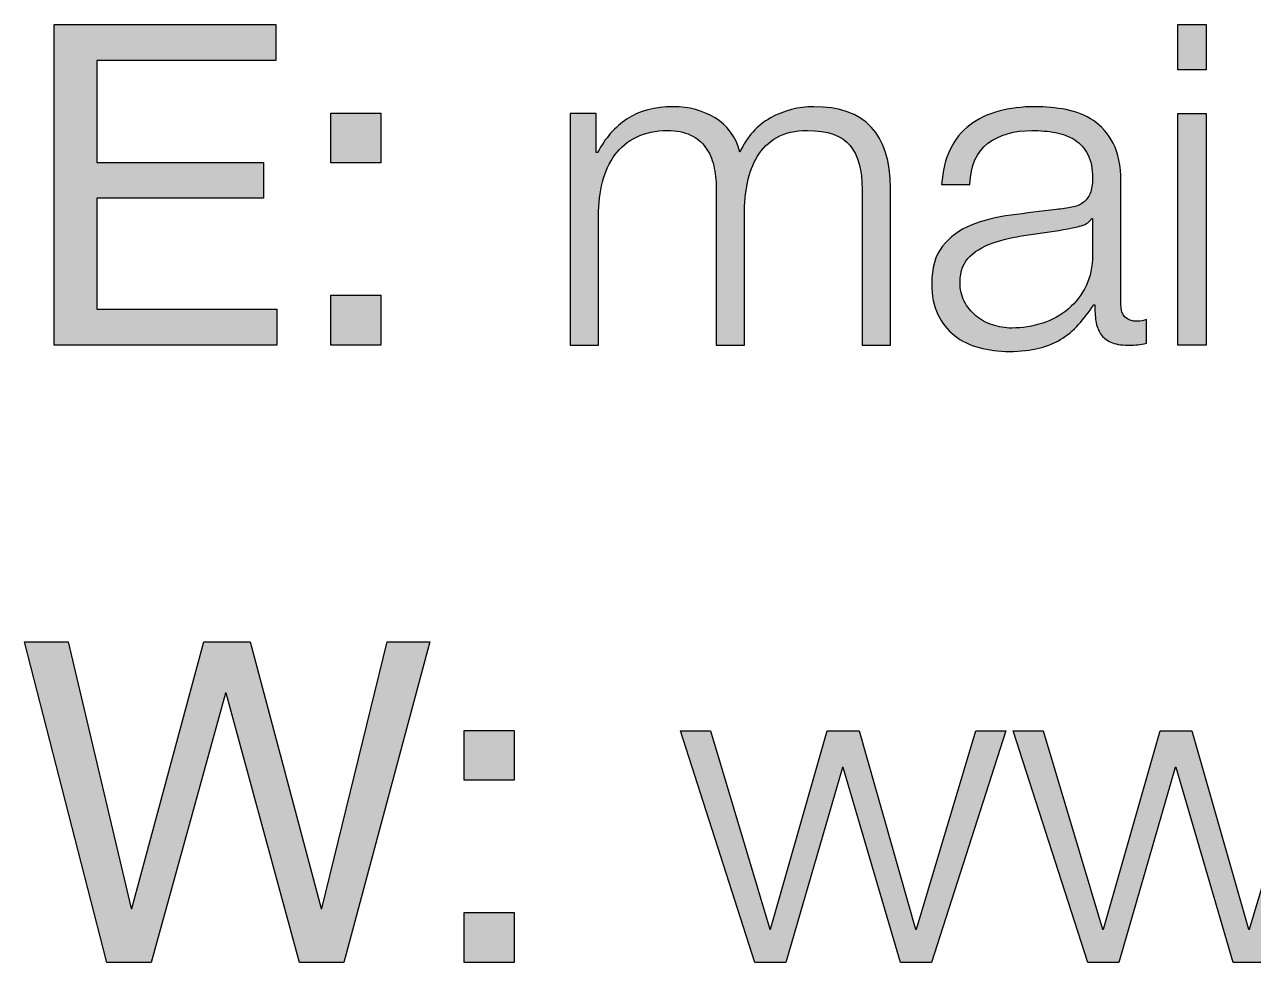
# Paper-space layout 'A3mask' of a CAD drawing. Extents: x 0 to 394, y 0 to 277.
# Drawn here: x 328.4 to 333.6, y 21.52 to 25.49 of the extents above; entities that cross this region are included whole.
import ezdxf
from ezdxf.enums import TextEntityAlignment as Align

# ---------------------------------------------------------------- set-up
doc = ezdxf.new("R2010")
doc.units = 0
doc.layers.get('0').update_dxf_attribs({"linetype": 'CONTINUOUS'})
doc.layers.get('Defpoints').update_dxf_attribs({"linetype": 'CONTINUOUS'})
doc.layers.add('JPP_Mask', color=7, linetype='CONTINUOUS')
doc.styles.add('JPP', font='arial.ttf')

# ---------------------------------------------------------------- blocks, each defined once
blk = doc.blocks.new('A3mask')
at = {"true_color": 0x0081c6}
for points in [[(329.4712, 24.2876), (328.7093, 24.2876), (328.7093, 24.757), (329.4142, 24.757), (329.4142, 24.9089), (328.7093, 24.9089), (328.7093, 25.3404), (329.4657, 25.3404), (329.4657, 25.4923), (328.5288, 25.4923), (328.5288, 24.1356), (329.4712, 24.1356)], [(329.9101, 25.1179), (329.6992, 25.1179), (329.6992, 24.9071), (329.9101, 24.9071)], [(329.9101, 24.3465), (329.6992, 24.3465), (329.6992, 24.1356), (329.9101, 24.1356)], [(328.5878, 22.8797), (328.4034, 22.8797), (328.751, 21.523), (328.9392, 21.523), (329.2527, 22.663), (329.2567, 22.663), (329.5663, 21.523), (329.7544, 21.523), (330.1172, 22.8797), (329.9368, 22.8797), (329.6612, 21.751), (329.6575, 21.751), (329.3574, 22.8797), (329.1616, 22.8797), (328.8575, 21.751), (328.8538, 21.751)], [(330.4744, 22.5053), (330.2636, 22.5053), (330.2636, 22.2945), (330.4744, 22.2945)], [(330.4744, 21.7338), (330.2636, 21.7338), (330.2636, 21.523), (330.4744, 21.523)]]:
    blk.add_hatch(color=142, dxfattribs=at).paths.add_polyline_path(points)
at = {"true_color": 0x004a91}
for points in [[(333.4025, 25.4923), (333.2828, 25.4923), (333.2828, 25.3005), (333.4025, 25.3005)], [(333.4025, 25.1161), (333.2828, 25.1161), (333.2828, 24.1356), (333.4025, 24.1356)], [(331.8635, 22.3476), (331.8672, 22.3476), (332.1087, 21.523), (332.2397, 21.523), (332.5552, 22.5034), (332.4278, 22.5034), (332.1771, 21.6636), (332.1732, 21.6636), (331.9338, 22.5034), (331.7988, 22.5034), (331.5594, 21.6636), (331.5557, 21.6636), (331.3048, 22.5034), (331.1777, 22.5034), (331.4929, 21.523), (331.6242, 21.523)], [(333.9633, 22.5034), (333.836, 22.5034), (333.5853, 21.6636), (333.5813, 21.6636), (333.3419, 22.5034), (333.207, 22.5034), (332.9676, 21.6636), (332.9639, 21.6636), (332.7129, 22.5034), (332.5858, 22.5034), (332.901, 21.523), (333.0323, 21.523), (333.2717, 22.3476), (333.2754, 22.3476), (333.5168, 21.523), (333.6479, 21.523)]]:
    blk.add_hatch(color=154, dxfattribs=at).paths.add_polyline_path(points)
h = blk.add_hatch(color=154, dxfattribs=at)
edge = h.paths.add_edge_path()
edge.add_spline(control_points=[(331.3245, 25.0971), (331.2721, 25.1288), (331.2134, 25.1446), (331.1489, 25.1446)], knot_values=[4, 4, 4, 4, 5, 5, 5, 5], degree=3, periodic=0)
edge.add_spline(control_points=[(331.1489, 25.1446), (331.0691, 25.1446), (331.0035, 25.1274), (330.9522, 25.0933)], knot_values=[3, 3, 3, 3, 4, 4, 4, 4], degree=3, periodic=0)
edge.add_spline(control_points=[(330.9522, 25.0933), (330.901, 25.059), (330.8594, 25.0117), (330.8277, 24.9507)], knot_values=[2, 2, 2, 2, 3, 3, 3, 3], degree=3, periodic=0)
edge.add_spline(control_points=[(330.8277, 24.9507), (330.8277, 24.9507), (330.8221, 24.9507), (330.8221, 24.9507)], knot_values=[1.00001, 1.00001, 1.00001, 1.00001, 2, 2, 2, 2], degree=3, periodic=0)
edge.add_spline(control_points=[(330.8221, 24.9507), (330.8221, 24.9507), (330.8221, 24.992), (330.8221, 25.0334)], knot_values=[0.5, 0.5, 0.5, 0.5, 1, 1, 1, 1], degree=3, periodic=0)
edge.add_spline(control_points=[(330.8221, 25.0334), (330.8221, 25.0747), (330.8221, 25.1161), (330.8221, 25.1161), (330.8221, 25.1161), (330.8152, 25.1161), (330.8049, 25.1161)], knot_values=[32.749965, 32.749965, 32.749965, 32.749965, 33.249965, 33.249965, 33.249965, 33.5, 33.5, 33.5, 33.5], degree=3, periodic=0)
edge.add_spline(control_points=[(330.8049, 25.1161), (330.7945, 25.1161), (330.7808, 25.1161), (330.767, 25.1161)], knot_values=[32.49997, 32.49997, 32.49997, 32.49997, 32.749965, 32.749965, 32.749965, 32.749965], degree=3, periodic=0)
edge.add_spline(control_points=[(330.767, 25.1161), (330.7601, 25.1161), (330.7532, 25.1161), (330.7468, 25.1161)], knot_values=[32.374972, 32.374972, 32.374972, 32.374972, 32.49997, 32.49997, 32.49997, 32.49997], degree=3, periodic=0)
edge.add_spline(control_points=[(330.7468, 25.1161), (330.7403, 25.1161), (330.7343, 25.1161), (330.7291, 25.1161)], knot_values=[32.249975, 32.249975, 32.249975, 32.249975, 32.374973, 32.374973, 32.374973, 32.374973], degree=3, periodic=0)
edge.add_spline(control_points=[(330.7221, 25.1161), (330.72, 25.1161), (330.7182, 25.1161), (330.7166, 25.1161)], knot_values=[32.124977, 32.124977, 32.124977, 32.124977, 32.187476, 32.187476, 32.187476, 32.187476], degree=3, periodic=0)
edge.add_spline(control_points=[(330.7119, 25.1161), (330.7119, 25.1161), (330.7119, 25.1161), (330.7119, 25.1161), (330.7119, 25.1161), (330.7119, 25.1161), (330.7119, 25.1161)], knot_values=[31.99998, 31.99998, 31.99998, 31.99998, 32, 32, 32, 32.001445, 32.001445, 32.001445, 32.001445], degree=3, periodic=0)
edge.add_spline(control_points=[(330.7119, 25.1161), (330.7119, 25.1161), (330.7119, 24.8709), (330.7119, 24.6258)], knot_values=[31.49999, 31.49999, 31.49999, 31.49999, 31.99998, 31.99998, 31.99998, 31.99998], degree=3, periodic=0)
edge.add_spline(control_points=[(330.7119, 24.6258), (330.7119, 24.3807), (330.7119, 24.1356), (330.7119, 24.1356), (330.7119, 24.1356), (330.7119, 24.1356), (330.7119, 24.1356)], knot_values=[30.999023, 30.999023, 30.999023, 30.999023, 31.499013, 31.499013, 31.499013, 31.49999, 31.49999, 31.49999, 31.49999], degree=3, periodic=0)
edge.add_spline(control_points=[(330.7171, 24.1356), (330.7187, 24.1356), (330.7207, 24.1356), (330.723, 24.1356)], knot_values=[30.812504, 30.812504, 30.812504, 30.812504, 30.875002, 30.875002, 30.875002, 30.875002], degree=3, periodic=0)
edge.add_spline(control_points=[(330.723, 24.1356), (330.7252, 24.1356), (330.7278, 24.1356), (330.7306, 24.1356)], knot_values=[30.750005, 30.750005, 30.750005, 30.750005, 30.812504, 30.812504, 30.812504, 30.812504], degree=3, periodic=0)
edge.add_spline(control_points=[(330.7306, 24.1356), (330.7362, 24.1356), (330.7428, 24.1356), (330.7498, 24.1356)], knot_values=[30.625007, 30.625007, 30.625007, 30.625007, 30.750005, 30.750005, 30.750005, 30.750005], degree=3, periodic=0)
edge.add_spline(control_points=[(330.7498, 24.1356), (330.7568, 24.1356), (330.7643, 24.1356), (330.7718, 24.1356)], knot_values=[30.50001, 30.50001, 30.50001, 30.50001, 30.625007, 30.625007, 30.625007, 30.625007], degree=3, periodic=0)
edge.add_spline(control_points=[(330.7718, 24.1356), (330.7867, 24.1356), (330.8017, 24.1356), (330.8129, 24.1356)], knot_values=[30.250015, 30.250015, 30.250015, 30.250015, 30.50001, 30.50001, 30.50001, 30.50001], degree=3, periodic=0)
edge.add_spline(control_points=[(330.8129, 24.1356), (330.8241, 24.1356), (330.8316, 24.1356), (330.8316, 24.1356), (330.8316, 24.1356), (330.8316, 24.1356), (330.8316, 24.1356)], knot_values=[29.999532, 29.999532, 29.999532, 29.999532, 30.249547, 30.249547, 30.249547, 30.250015, 30.250015, 30.250015, 30.250015], degree=3, periodic=0)
edge.add_spline(control_points=[(330.8316, 24.1418), (330.8316, 24.1438), (330.8316, 24.1463), (330.8316, 24.1492)], knot_values=[29.906272, 29.906272, 29.906272, 29.906272, 29.937521, 29.937521, 29.937521, 29.937521], degree=3, periodic=0)
edge.add_spline(control_points=[(330.8316, 24.1492), (330.8316, 24.1521), (330.8316, 24.1554), (330.8316, 24.1591)], knot_values=[29.875022, 29.875022, 29.875022, 29.875022, 29.906272, 29.906272, 29.906272, 29.906272], degree=3, periodic=0)
edge.add_spline(control_points=[(330.8316, 24.1591), (330.8316, 24.1666), (330.8316, 24.1757), (330.8316, 24.1861)], knot_values=[29.812524, 29.812524, 29.812524, 29.812524, 29.875022, 29.875022, 29.875022, 29.875022], degree=3, periodic=0)
edge.add_spline(control_points=[(330.8316, 24.1861), (330.8316, 24.1965), (330.8316, 24.2083), (330.8316, 24.2211)], knot_values=[29.750025, 29.750025, 29.750025, 29.750025, 29.812524, 29.812524, 29.812524, 29.812524], degree=3, periodic=0)
edge.add_spline(control_points=[(330.8316, 24.2211), (330.8316, 24.2468), (330.8316, 24.2767), (330.8316, 24.3087)], knot_values=[29.625028, 29.625028, 29.625028, 29.625028, 29.750025, 29.750025, 29.750025, 29.750025], degree=3, periodic=0)
edge.add_spline(control_points=[(330.8316, 24.3087), (330.8316, 24.4049), (330.8316, 24.5203), (330.8316, 24.5973)], knot_values=[29.250035, 29.250035, 29.250035, 29.250035, 29.625028, 29.625028, 29.625028, 29.625028], degree=3, periodic=0)
edge.add_spline(control_points=[(330.8316, 24.5973), (330.8316, 24.6486), (330.8316, 24.6828), (330.8316, 24.6828), (330.8316, 24.7348), (330.8372, 24.7825), (330.8485, 24.8264)], knot_values=[28, 28, 28, 28, 28.250035, 28.250035, 28.250035, 29.250035, 29.250035, 29.250035, 29.250035], degree=3, periodic=0)
edge.add_spline(control_points=[(330.8485, 24.8264), (330.8599, 24.87), (330.8775, 24.908), (330.901, 24.9403)], knot_values=[27, 27, 27, 27, 28, 28, 28, 28], degree=3, periodic=0)
edge.add_spline(control_points=[(330.901, 24.9403), (330.9244, 24.9727), (330.9548, 24.998), (330.9921, 25.0163), (331.0294, 25.0347), (331.0735, 25.0439), (331.1241, 25.0439)], knot_values=[25, 25, 25, 25, 26, 26, 26, 27, 27, 27, 27], degree=3, periodic=0)
edge.add_spline(control_points=[(331.1241, 25.0439), (331.1621, 25.0439), (331.1944, 25.0374), (331.221, 25.0249)], knot_values=[24, 24, 24, 24, 25, 25, 25, 25], degree=3, periodic=0)
edge.add_spline(control_points=[(331.221, 25.0249), (331.2477, 25.0122), (331.2688, 24.9948), (331.2846, 24.9727)], knot_values=[23, 23, 23, 23, 24, 24, 24, 24], degree=3, periodic=0)
edge.add_spline(control_points=[(331.2846, 24.9727), (331.3006, 24.9505), (331.312, 24.9245), (331.3189, 24.8948)], knot_values=[22, 22, 22, 22, 23, 23, 23, 23], degree=3, periodic=0)
edge.add_spline(control_points=[(331.3189, 24.8948), (331.3259, 24.8649), (331.3294, 24.8336), (331.3294, 24.8006)], knot_values=[21, 21, 21, 21, 22, 22, 22, 22], degree=3, periodic=0)
edge.add_spline(control_points=[(331.3294, 24.8006), (331.3294, 24.8006), (331.3294, 24.1356), (331.3294, 24.1356), (331.3294, 24.1356), (331.3593, 24.1356), (331.3892, 24.1356)], knot_values=[19.5, 19.5, 19.5, 19.5, 20.5, 20.5, 20.5, 21, 21, 21, 21], degree=3, periodic=0)
edge.add_spline(control_points=[(331.3892, 24.1356), (331.4191, 24.1356), (331.449, 24.1356), (331.449, 24.1356), (331.449, 24.1356), (331.449, 24.2743), (331.449, 24.413)], knot_values=[18.5, 18.5, 18.5, 18.5, 19, 19, 19, 19.5, 19.5, 19.5, 19.5], degree=3, periodic=0)
edge.add_spline(control_points=[(331.449, 24.413), (331.449, 24.5517), (331.449, 24.6905), (331.449, 24.6905), (331.449, 24.7361), (331.4532, 24.78), (331.4613, 24.8224)], knot_values=[17, 17, 17, 17, 17.5, 17.5, 17.5, 18.5, 18.5, 18.5, 18.5], degree=3, periodic=0)
edge.add_spline(control_points=[(331.4613, 24.8224), (331.4697, 24.8649), (331.4838, 24.9027), (331.5042, 24.9356)], knot_values=[16, 16, 16, 16, 17, 17, 17, 17], degree=3, periodic=0)
edge.add_spline(control_points=[(331.5042, 24.9356), (331.5244, 24.9686), (331.5516, 24.9948), (331.5859, 25.0145)], knot_values=[15, 15, 15, 15, 16, 16, 16, 16], degree=3, periodic=0)
edge.add_spline(control_points=[(331.5859, 25.0145), (331.62, 25.034), (331.6631, 25.0439), (331.7151, 25.0439)], knot_values=[14, 14, 14, 14, 15, 15, 15, 15], degree=3, periodic=0)
edge.add_spline(control_points=[(331.7151, 25.0439), (331.8011, 25.0439), (331.8614, 25.0226), (331.8955, 24.9802)], knot_values=[13, 13, 13, 13, 14, 14, 14, 14], degree=3, periodic=0)
edge.add_spline(control_points=[(331.8955, 24.9802), (331.9299, 24.9377), (331.9468, 24.876), (331.9468, 24.7951)], knot_values=[12, 12, 12, 12, 13, 13, 13, 13], degree=3, periodic=0)
edge.add_spline(control_points=[(331.9468, 24.7951), (331.9468, 24.7951), (331.9468, 24.1356), (331.9468, 24.1356), (331.9468, 24.1356), (331.9767, 24.1356), (332.0066, 24.1356)], knot_values=[10.5, 10.5, 10.5, 10.5, 11.5, 11.5, 11.5, 12, 12, 12, 12], degree=3, periodic=0)
edge.add_spline(control_points=[(332.0066, 24.1356), (332.0366, 24.1356), (332.0665, 24.1356), (332.0665, 24.1356), (332.0665, 24.1356), (332.0665, 24.3019), (332.0665, 24.4681)], knot_values=[9.5, 9.5, 9.5, 9.5, 10, 10, 10, 10.5, 10.5, 10.5, 10.5], degree=3, periodic=0)
edge.add_spline(control_points=[(332.0665, 24.4681), (332.0665, 24.6344), (332.0665, 24.8006), (332.0665, 24.8006), (332.0665, 25.03), (331.9582, 25.1446), (331.7418, 25.1446)], knot_values=[8, 8, 8, 8, 8.5, 8.5, 8.5, 9.5, 9.5, 9.5, 9.5], degree=3, periodic=0)
edge.add_spline(control_points=[(331.7418, 25.1446), (331.677, 25.1446), (331.6163, 25.1288), (331.5592, 25.0971)], knot_values=[7, 7, 7, 7, 8, 8, 8, 8], degree=3, periodic=0)
edge.add_spline(control_points=[(331.5592, 25.0971), (331.5022, 25.0655), (331.4592, 25.0173), (331.43, 24.9528)], knot_values=[6, 6, 6, 6, 7, 7, 7, 7], degree=3, periodic=0)
edge.add_spline(control_points=[(331.43, 24.9528), (331.4124, 25.0173), (331.3771, 25.0655), (331.3245, 25.0971)], knot_values=[5, 5, 5, 5, 6, 6, 6, 6], degree=3, periodic=0)
h = blk.add_hatch(color=154, dxfattribs=at)
edge = h.paths.add_edge_path()
edge.add_spline(control_points=[(333.0413, 24.3084), (333.0413, 24.3084), (333.0413, 24.8292), (333.0413, 24.8292), (333.0413, 24.895), (333.0307, 24.9486), (333.0091, 24.9897)], knot_values=[6, 6, 6, 6, 7, 7, 7, 8, 8, 8, 8], degree=3, periodic=0)
edge.add_spline(control_points=[(333.0091, 24.9897), (332.9875, 25.0309), (332.9597, 25.063), (332.9254, 25.0857)], knot_values=[5, 5, 5, 5, 6, 6, 6, 6], degree=3, periodic=0)
edge.add_spline(control_points=[(332.9254, 25.0857), (332.8913, 25.1084), (332.8525, 25.124), (332.8096, 25.1323)], knot_values=[4, 4, 4, 4, 5, 5, 5, 5], degree=3, periodic=0)
edge.add_spline(control_points=[(332.8096, 25.1323), (332.7665, 25.1404), (332.7233, 25.1446), (332.6802, 25.1446)], knot_values=[3, 3, 3, 3, 4, 4, 4, 4], degree=3, periodic=0)
edge.add_spline(control_points=[(332.6802, 25.1446), (332.6234, 25.1446), (332.5714, 25.1383), (332.5246, 25.1256), (332.4777, 25.1128), (332.4369, 25.0933), (332.4019, 25.0667)], knot_values=[1, 1, 1, 1, 2, 2, 2, 3, 3, 3, 3], degree=3, periodic=0)
edge.add_spline(control_points=[(332.4019, 25.0667), (332.3671, 25.04), (332.3395, 25.0059), (332.3193, 24.9641)], knot_values=[0, 0, 0, 0, 1, 1, 1, 1], degree=3, periodic=0)
edge.add_spline(control_points=[(332.3193, 24.9641), (332.2991, 24.9222), (332.2871, 24.8728), (332.2831, 24.8159)], knot_values=[41, 41, 41, 41, 42, 42, 42, 42], degree=3, periodic=0)
edge.add_spline(control_points=[(332.2831, 24.8159), (332.2831, 24.8159), (332.4028, 24.8159), (332.4028, 24.8159), (332.4054, 24.8957), (332.4309, 24.9537), (332.4789, 24.9897)], knot_values=[39, 39, 39, 39, 40, 40, 40, 41, 41, 41, 41], degree=3, periodic=0)
edge.add_spline(control_points=[(332.4789, 24.9897), (332.5271, 25.0258), (332.5891, 25.0439), (332.6651, 25.0439)], knot_values=[38, 38, 38, 38, 39, 39, 39, 39], degree=3, periodic=0)
edge.add_spline(control_points=[(332.6651, 25.0439), (332.7006, 25.0439), (332.7338, 25.0409), (332.7649, 25.0354)], knot_values=[37, 37, 37, 37, 38, 38, 38, 38], degree=3, periodic=0)
edge.add_spline(control_points=[(332.7649, 25.0354), (332.7959, 25.0296), (332.8231, 25.0191), (332.8465, 25.004)], knot_values=[36, 36, 36, 36, 37, 37, 37, 37], degree=3, periodic=0)
edge.add_spline(control_points=[(332.8465, 25.004), (332.8699, 24.9887), (332.8885, 24.9681), (332.9017, 24.9423)], knot_values=[35, 35, 35, 35, 36, 36, 36, 36], degree=3, periodic=0)
edge.add_spline(control_points=[(332.9017, 24.9423), (332.9149, 24.9164), (332.9217, 24.883), (332.9217, 24.8424)], knot_values=[34, 34, 34, 34, 35, 35, 35, 35], degree=3, periodic=0)
edge.add_spline(control_points=[(332.9217, 24.8424), (332.9217, 24.8159), (332.9182, 24.7944), (332.9112, 24.7779), (332.9043, 24.7614), (332.8943, 24.7484), (332.8818, 24.7389)], knot_values=[32, 32, 32, 32, 33, 33, 33, 34, 34, 34, 34], degree=3, periodic=0)
edge.add_spline(control_points=[(332.8818, 24.7389), (332.869, 24.7294), (332.8532, 24.7227), (332.8342, 24.719), (332.8152, 24.7153), (332.7932, 24.712), (332.7677, 24.7095)], knot_values=[30, 30, 30, 30, 31, 31, 31, 32, 32, 32, 32], degree=3, periodic=0)
edge.add_spline(control_points=[(332.7677, 24.7095), (332.7032, 24.7018), (332.6394, 24.6939), (332.5768, 24.6858)], knot_values=[29, 29, 29, 29, 30, 30, 30, 30], degree=3, periodic=0)
edge.add_spline(control_points=[(332.5768, 24.6858), (332.5141, 24.6775), (332.4578, 24.6633), (332.4077, 24.6429)], knot_values=[28, 28, 28, 28, 29, 29, 29, 29], degree=3, periodic=0)
edge.add_spline(control_points=[(332.4077, 24.6429), (332.3576, 24.6227), (332.3174, 24.5933), (332.2871, 24.5545)], knot_values=[27, 27, 27, 27, 28, 28, 28, 28], degree=3, periodic=0)
edge.add_spline(control_points=[(332.2871, 24.5545), (332.2567, 24.516), (332.2414, 24.4625), (332.2414, 24.394)], knot_values=[26, 26, 26, 26, 27, 27, 27, 27], degree=3, periodic=0)
edge.add_spline(control_points=[(332.2414, 24.394), (332.2414, 24.3446), (332.2499, 24.3019), (332.2671, 24.2658)], knot_values=[25, 25, 25, 25, 26, 26, 26, 26], degree=3, periodic=0)
edge.add_spline(control_points=[(332.2671, 24.2658), (332.284, 24.2298), (332.3075, 24.1999), (332.3374, 24.1765)], knot_values=[24, 24, 24, 24, 25, 25, 25, 25], degree=3, periodic=0)
edge.add_spline(control_points=[(332.3374, 24.1765), (332.3671, 24.153), (332.4019, 24.1359), (332.4418, 24.1252), (332.4817, 24.1145), (332.5246, 24.109), (332.57, 24.109)], knot_values=[22, 22, 22, 22, 23, 23, 23, 24, 24, 24, 24], degree=3, periodic=0)
edge.add_spline(control_points=[(332.57, 24.109), (332.6183, 24.109), (332.6598, 24.1136), (332.6946, 24.1224), (332.7294, 24.1312), (332.7605, 24.1438), (332.7876, 24.1602)], knot_values=[20, 20, 20, 20, 21, 21, 21, 22, 22, 22, 22], degree=3, periodic=0)
edge.add_spline(control_points=[(332.7876, 24.1602), (332.815, 24.1767), (332.8396, 24.1973), (332.8618, 24.2222)], knot_values=[19, 19, 19, 19, 20, 20, 20, 20], degree=3, periodic=0)
edge.add_spline(control_points=[(332.8618, 24.2222), (332.8839, 24.2467), (332.9059, 24.275), (332.9272, 24.3066)], knot_values=[18, 18, 18, 18, 19, 19, 19, 19], degree=3, periodic=0)
edge.add_spline(control_points=[(332.9312, 24.3066), (332.9312, 24.2813), (332.9328, 24.2581), (332.9358, 24.2372)], knot_values=[16, 16, 16, 16, 17, 17, 17, 17], degree=3, periodic=0)
edge.add_spline(control_points=[(332.9358, 24.2372), (332.9391, 24.2164), (332.9458, 24.1983), (332.9558, 24.1832)], knot_values=[15, 15, 15, 15, 16, 16, 16, 16], degree=3, periodic=0)
edge.add_spline(control_points=[(332.9558, 24.1832), (332.966, 24.1679), (332.9801, 24.1563), (332.9987, 24.1479)], knot_values=[14, 14, 14, 14, 15, 15, 15, 15], degree=3, periodic=0)
edge.add_spline(control_points=[(332.9987, 24.1479), (333.017, 24.1398), (333.0413, 24.1356), (333.0717, 24.1356)], knot_values=[13, 13, 13, 13, 14, 14, 14, 14], degree=3, periodic=0)
edge.add_spline(control_points=[(333.0717, 24.1356), (333.0882, 24.1356), (333.1019, 24.1363), (333.1126, 24.1375)], knot_values=[12, 12, 12, 12, 13, 13, 13, 13], degree=3, periodic=0)
edge.add_spline(control_points=[(333.1126, 24.1375), (333.1235, 24.1389), (333.1357, 24.1407), (333.1497, 24.1433)], knot_values=[11, 11, 11, 11, 12, 12, 12, 12], degree=3, periodic=0)
edge.add_spline(control_points=[(333.1497, 24.1433), (333.1497, 24.1433), (333.1497, 24.244), (333.1497, 24.244), (333.1383, 24.2389), (333.1255, 24.2363), (333.1116, 24.2363)], knot_values=[9, 9, 9, 9, 10, 10, 10, 11, 11, 11, 11], degree=3, periodic=0)
edge.add_spline(control_points=[(333.1116, 24.2363), (333.0648, 24.2363), (333.0413, 24.2604), (333.0413, 24.3084)], knot_values=[8, 8, 8, 8, 9, 9, 9, 9], degree=3, periodic=0)
edge = h.paths.add_edge_path(flags=16)
edge.add_spline(control_points=[(332.9177, 24.6714), (332.9177, 24.6714), (332.9217, 24.6714), (332.9217, 24.6714), (332.9217, 24.6714), (332.9217, 24.5156), (332.9217, 24.5156), (332.9217, 24.4676), (332.9124, 24.4244), (332.8941, 24.3864)], knot_values=[13, 13, 13, 13, 13.99998, 13.99998, 13.99998, 14.99998, 14.99998, 14.99998, 15.99998, 15.99998, 15.99998, 15.99998], degree=3, periodic=0)
edge.add_spline(control_points=[(332.8941, 24.3864), (332.8757, 24.3486), (332.8509, 24.3161), (332.8201, 24.2897)], knot_values=[12, 12, 12, 12, 13, 13, 13, 13], degree=3, periodic=0)
edge.add_spline(control_points=[(332.8201, 24.2897), (332.789, 24.263), (332.7526, 24.2426), (332.7108, 24.2286)], knot_values=[11, 11, 11, 11, 12, 12, 12, 12], degree=3, periodic=0)
edge.add_spline(control_points=[(332.7108, 24.2286), (332.6688, 24.2147), (332.6252, 24.2078), (332.5795, 24.2078)], knot_values=[10, 10, 10, 10, 11, 11, 11, 11], degree=3, periodic=0)
edge.add_spline(control_points=[(332.5795, 24.2078), (332.5517, 24.2078), (332.5246, 24.2122), (332.4979, 24.2212)], knot_values=[9, 9, 9, 9, 10, 10, 10, 10], degree=3, periodic=0)
edge.add_spline(control_points=[(332.4979, 24.2212), (332.4712, 24.23), (332.4478, 24.243), (332.4276, 24.2602)], knot_values=[8, 8, 8, 8, 9, 9, 9, 9], degree=3, periodic=0)
edge.add_spline(control_points=[(332.4276, 24.2602), (332.4074, 24.2771), (332.3912, 24.2975), (332.3791, 24.321), (332.3671, 24.3444), (332.361, 24.3713), (332.361, 24.4017)], knot_values=[6, 6, 6, 6, 7, 7, 7, 8, 8, 8, 8], degree=3, periodic=0)
edge.add_spline(control_points=[(332.361, 24.4017), (332.361, 24.4497), (332.3754, 24.4868), (332.404, 24.5128)], knot_values=[5, 5, 5, 5, 6, 6, 6, 6], degree=3, periodic=0)
edge.add_spline(control_points=[(332.404, 24.5128), (332.4323, 24.5388), (332.4687, 24.5587), (332.5132, 24.5726)], knot_values=[4, 4, 4, 4, 5, 5, 5, 5], degree=3, periodic=0)
edge.add_spline(control_points=[(332.5132, 24.5726), (332.5575, 24.5865), (332.6064, 24.597), (332.6603, 24.6039)], knot_values=[3, 3, 3, 3, 4, 4, 4, 4], degree=3, periodic=0)
edge.add_spline(control_points=[(332.6603, 24.6039), (332.7143, 24.6109), (332.7665, 24.6188), (332.8171, 24.6278)], knot_values=[2, 2, 2, 2, 3, 3, 3, 3], degree=3, periodic=0)
edge.add_spline(control_points=[(332.8171, 24.6278), (332.8335, 24.6304), (332.8525, 24.6348), (332.8741, 24.641), (332.8957, 24.6473), (332.9103, 24.6575), (332.9177, 24.6714)], knot_values=[0, 0, 0, 0, 1, 1, 1, 2, 2, 2, 2], degree=3, periodic=0)
at = {"layer": 'Defpoints', "color": 142, "true_color": 0x0081c6}
for points in [[(329.4657, 25.4923), (329.4657, 25.3404), (328.7093, 25.3404), (328.7093, 24.9089), (329.4142, 24.9089), (329.4142, 24.757), (328.7093, 24.757), (328.7093, 24.2876), (329.4712, 24.2876), (329.4712, 24.1356), (328.5288, 24.1356), (328.5288, 25.4923), (329.4657, 25.4923)], [(329.6992, 24.9071), (329.6992, 25.1179), (329.9101, 25.1179), (329.9101, 24.9071), (329.6992, 24.9071)], [(329.9101, 24.3465), (329.9101, 24.1356), (329.6992, 24.1356), (329.6992, 24.3465), (329.9101, 24.3465)], [(329.5663, 21.523), (329.2567, 22.663), (329.2527, 22.663), (328.9392, 21.523), (328.751, 21.523), (328.4034, 22.8797), (328.5878, 22.8797), (328.8538, 21.751), (328.8575, 21.751), (329.1616, 22.8797), (329.3574, 22.8797), (329.6575, 21.751), (329.6612, 21.751), (329.9368, 22.8797), (330.1172, 22.8797), (329.7544, 21.523), (329.5663, 21.523)], [(330.2636, 22.2945), (330.2636, 22.5053), (330.4744, 22.5053), (330.4744, 22.2945), (330.2636, 22.2945)], [(330.4744, 21.7338), (330.4744, 21.523), (330.2636, 21.523), (330.2636, 21.7338), (330.4744, 21.7338)]]:
    blk.add_lwpolyline(points, dxfattribs=at)
at = {"layer": 'Defpoints', "color": 154, "true_color": 0x004a91}
for points in [[(333.4025, 25.4923), (333.4025, 25.3005), (333.2828, 25.3005), (333.2828, 25.4923), (333.4025, 25.4923)], [(333.4025, 25.1161), (333.4025, 24.1356), (333.2828, 24.1356), (333.2828, 25.1161), (333.4025, 25.1161)], [(331.3048, 22.5034), (331.5557, 21.6636), (331.5594, 21.6636), (331.7988, 22.5034), (331.9338, 22.5034), (332.1732, 21.6636), (332.1771, 21.6636), (332.4278, 22.5034), (332.5552, 22.5034), (332.2397, 21.523), (332.1087, 21.523), (331.8672, 22.3476), (331.8635, 22.3476), (331.6242, 21.523), (331.4929, 21.523), (331.1777, 22.5034), (331.3048, 22.5034)], [(332.7129, 22.5034), (332.9639, 21.6636), (332.9676, 21.6636), (333.207, 22.5034), (333.3419, 22.5034), (333.5813, 21.6636), (333.5853, 21.6636), (333.836, 22.5034), (333.9633, 22.5034), (333.6479, 21.523), (333.5168, 21.523), (333.2754, 22.3476), (333.2717, 22.3476), (333.0323, 21.523), (332.901, 21.523), (332.5858, 22.5034), (332.7129, 22.5034)]]:
    blk.add_lwpolyline(points, dxfattribs=at)
for points, knots in [([(330.8221, 25.1161), (330.8221, 25.1161), (330.8221, 24.9507), (330.8221, 24.9507), (330.8221, 24.9507), (330.8277, 24.9507), (330.8277, 24.9507), (330.8594, 25.0117), (330.901, 25.059), (330.9522, 25.0933), (331.0035, 25.1274), (331.0691, 25.1446), (331.1489, 25.1446), (331.2134, 25.1446), (331.2721, 25.1288), (331.3245, 25.0971), (331.3771, 25.0655), (331.4124, 25.0173), (331.43, 24.9528), (331.4592, 25.0173), (331.5022, 25.0655), (331.5592, 25.0971), (331.6163, 25.1288), (331.677, 25.1446), (331.7418, 25.1446), (331.9582, 25.1446), (332.0665, 25.03), (332.0665, 24.8006), (332.0665, 24.8006), (332.0665, 24.1356), (332.0665, 24.1356), (332.0665, 24.1356), (331.9468, 24.1356), (331.9468, 24.1356), (331.9468, 24.1356), (331.9468, 24.7951), (331.9468, 24.7951), (331.9468, 24.876), (331.9299, 24.9377), (331.8955, 24.9802), (331.8614, 25.0226), (331.8011, 25.0439), (331.7151, 25.0439), (331.6631, 25.0439), (331.62, 25.034), (331.5859, 25.0145), (331.5516, 24.9948), (331.5244, 24.9686), (331.5042, 24.9356), (331.4838, 24.9027), (331.4697, 24.8649), (331.4613, 24.8224), (331.4532, 24.78), (331.449, 24.7361), (331.449, 24.6905), (331.449, 24.6905), (331.449, 24.1356), (331.449, 24.1356), (331.449, 24.1356), (331.3294, 24.1356), (331.3294, 24.1356), (331.3294, 24.1356), (331.3294, 24.8006), (331.3294, 24.8006), (331.3294, 24.8336), (331.3259, 24.8649), (331.3189, 24.8948), (331.312, 24.9245), (331.3006, 24.9505), (331.2846, 24.9727), (331.2688, 24.9948), (331.2477, 25.0122), (331.221, 25.0249), (331.1944, 25.0374), (331.1621, 25.0439), (331.1241, 25.0439), (331.0735, 25.0439), (331.0294, 25.0347), (330.9921, 25.0163), (330.9548, 24.998), (330.9244, 24.9727), (330.901, 24.9403), (330.8775, 24.908), (330.8599, 24.87), (330.8485, 24.8264), (330.8372, 24.7825), (330.8316, 24.7348), (330.8316, 24.6828), (330.8316, 24.6828), (330.8316, 24.1356), (330.8316, 24.1356), (330.8316, 24.1356), (330.7119, 24.1356), (330.7119, 24.1356), (330.7119, 24.1356), (330.7119, 25.1161), (330.7119, 25.1161), (330.7119, 25.1161), (330.8221, 25.1161), (330.8221, 25.1161)], [0, 0, 0, 0, 1, 1, 1, 2, 2, 2, 3, 3, 3, 4, 4, 4, 5, 5, 5, 6, 6, 6, 7, 7, 7, 8, 8, 8, 9, 9, 9, 10, 10, 10, 11, 11, 11, 12, 12, 12, 13, 13, 13, 14, 14, 14, 15, 15, 15, 16, 16, 16, 17, 17, 17, 18, 18, 18, 19, 19, 19, 20, 20, 20, 21, 21, 21, 22, 22, 22, 23, 23, 23, 24, 24, 24, 25, 25, 25, 26, 26, 26, 27, 27, 27, 28, 28, 28, 29, 29, 29, 30, 30, 30, 31, 31, 31, 32, 32, 32, 33, 33, 33, 33]), ([(332.3193, 24.9641), (332.3395, 25.0059), (332.3671, 25.04), (332.4019, 25.0667), (332.4369, 25.0933), (332.4777, 25.1128), (332.5246, 25.1256), (332.5714, 25.1383), (332.6234, 25.1446), (332.6802, 25.1446), (332.7233, 25.1446), (332.7665, 25.1404), (332.8096, 25.1323), (332.8525, 25.124), (332.8913, 25.1084), (332.9254, 25.0857), (332.9597, 25.063), (332.9875, 25.0309), (333.0091, 24.9897), (333.0307, 24.9486), (333.0413, 24.895), (333.0413, 24.8292), (333.0413, 24.8292), (333.0413, 24.3084), (333.0413, 24.3084), (333.0413, 24.2604), (333.0648, 24.2363), (333.1116, 24.2363), (333.1255, 24.2363), (333.1383, 24.2389), (333.1497, 24.244), (333.1497, 24.244), (333.1497, 24.1433), (333.1497, 24.1433), (333.1357, 24.1407), (333.1235, 24.1389), (333.1126, 24.1375), (333.1019, 24.1363), (333.0882, 24.1356), (333.0717, 24.1356), (333.0413, 24.1356), (333.017, 24.1398), (332.9987, 24.1479), (332.9801, 24.1563), (332.966, 24.1679), (332.9558, 24.1832), (332.9458, 24.1983), (332.9391, 24.2164), (332.9358, 24.2372), (332.9328, 24.2581), (332.9312, 24.2813), (332.9312, 24.3066), (332.9312, 24.3066), (332.9272, 24.3066), (332.9272, 24.3066), (332.9059, 24.275), (332.8839, 24.2467), (332.8618, 24.2222), (332.8396, 24.1973), (332.815, 24.1767), (332.7876, 24.1602), (332.7605, 24.1438), (332.7294, 24.1312), (332.6946, 24.1224), (332.6598, 24.1136), (332.6183, 24.109), (332.57, 24.109), (332.5246, 24.109), (332.4817, 24.1145), (332.4418, 24.1252), (332.4019, 24.1359), (332.3671, 24.153), (332.3374, 24.1765), (332.3075, 24.1999), (332.284, 24.2298), (332.2671, 24.2658), (332.2499, 24.3019), (332.2414, 24.3446), (332.2414, 24.394), (332.2414, 24.4625), (332.2567, 24.516), (332.2871, 24.5545), (332.3174, 24.5933), (332.3576, 24.6227), (332.4077, 24.6429), (332.4578, 24.6633), (332.5141, 24.6775), (332.5768, 24.6858), (332.6394, 24.6939), (332.7032, 24.7018), (332.7677, 24.7095), (332.7932, 24.712), (332.8152, 24.7153), (332.8342, 24.719), (332.8532, 24.7227), (332.869, 24.7294), (332.8818, 24.7389), (332.8943, 24.7484), (332.9043, 24.7614), (332.9112, 24.7779), (332.9182, 24.7944), (332.9217, 24.8159), (332.9217, 24.8424), (332.9217, 24.883), (332.9149, 24.9164), (332.9017, 24.9423), (332.8885, 24.9681), (332.8699, 24.9887), (332.8465, 25.004), (332.8231, 25.0191), (332.7959, 25.0296), (332.7649, 25.0354), (332.7338, 25.0409), (332.7006, 25.0439), (332.6651, 25.0439), (332.5891, 25.0439), (332.5271, 25.0258), (332.4789, 24.9897), (332.4309, 24.9537), (332.4054, 24.8957), (332.4028, 24.8159), (332.4028, 24.8159), (332.2831, 24.8159), (332.2831, 24.8159), (332.2871, 24.8728), (332.2991, 24.9222), (332.3193, 24.9641)], [0, 0, 0, 0, 1, 1, 1, 2, 2, 2, 3, 3, 3, 4, 4, 4, 5, 5, 5, 6, 6, 6, 7, 7, 7, 8, 8, 8, 9, 9, 9, 10, 10, 10, 11, 11, 11, 12, 12, 12, 13, 13, 13, 14, 14, 14, 15, 15, 15, 16, 16, 16, 17, 17, 17, 18, 18, 18, 19, 19, 19, 20, 20, 20, 21, 21, 21, 22, 22, 22, 23, 23, 23, 24, 24, 24, 25, 25, 25, 26, 26, 26, 27, 27, 27, 28, 28, 28, 29, 29, 29, 30, 30, 30, 31, 31, 31, 32, 32, 32, 33, 33, 33, 34, 34, 34, 35, 35, 35, 36, 36, 36, 37, 37, 37, 38, 38, 38, 39, 39, 39, 40, 40, 40, 41, 41, 41, 42, 42, 42, 42]), ([(332.9177, 24.6714), (332.9103, 24.6575), (332.8957, 24.6473), (332.8741, 24.641), (332.8525, 24.6348), (332.8335, 24.6304), (332.8171, 24.6278), (332.7665, 24.6188), (332.7143, 24.6109), (332.6603, 24.6039), (332.6064, 24.597), (332.5575, 24.5865), (332.5132, 24.5726), (332.4687, 24.5587), (332.4323, 24.5388), (332.404, 24.5128), (332.3754, 24.4868), (332.361, 24.4497), (332.361, 24.4017), (332.361, 24.3713), (332.3671, 24.3444), (332.3791, 24.321), (332.3912, 24.2975), (332.4074, 24.2771), (332.4276, 24.2602), (332.4478, 24.243), (332.4712, 24.23), (332.4979, 24.2212), (332.5246, 24.2122), (332.5517, 24.2078), (332.5795, 24.2078), (332.6252, 24.2078), (332.6688, 24.2147), (332.7108, 24.2286), (332.7526, 24.2426), (332.789, 24.263), (332.8201, 24.2897), (332.8509, 24.3161), (332.8757, 24.3486), (332.8941, 24.3864), (332.9124, 24.4244), (332.9217, 24.4676), (332.9217, 24.5156), (332.9217, 24.5156), (332.9217, 24.6714), (332.9217, 24.6714), (332.9217, 24.6714), (332.9177, 24.6714), (332.9177, 24.6714)], [0, 0, 0, 0, 1, 1, 1, 2, 2, 2, 3, 3, 3, 4, 4, 4, 5, 5, 5, 6, 6, 6, 7, 7, 7, 8, 8, 8, 9, 9, 9, 10, 10, 10, 11, 11, 11, 12, 12, 12, 13, 13, 13, 14, 14, 14, 15, 15, 15, 16, 16, 16, 16])]:
    blk.add_open_spline(points, degree=3, knots=knots, dxfattribs=at)
at = {"color": 7, "style": 'JPP'}
for tag, p in [('Client', (361.62, 56.35)), ('Project1', (361.62, 44.1)), ('Project2', (361.62, 40.425)), ('Project3', (361.62, 36.75)), ('Title1', (361.62, 28.175)), ('Title2', (361.62, 24.5)), ('Title3', (361.62, 20.825)), ('Status', (308.7, 3.675))]:
    blk.add_attdef(tag, text='', height=1.7, dxfattribs=at).set_placement(p, align=Align.MIDDLE_LEFT)
at = {"color": 2, "style": 'JPP'}
for tag, p in [('Scale', (322.175, 12.25)), ('Checked', (366.275, 12.25)), ('Drawn', (344.225, 12.25)), ('Date', (388.325, 12.25))]:
    blk.add_attdef(tag, text='', height=1, dxfattribs=at).set_placement(p, align=Align.MIDDLE_CENTER)
at = {"color": 6, "style": 'JPP'}
for tag, p in [('Ref', (352.8, 3.675)), ('DrgNo.', (373.38, 3.675))]:
    blk.add_attdef(tag, text='', height=2, dxfattribs=at).set_placement(p, align=Align.MIDDLE_LEFT)
blk.add_attdef('Rev', text='', height=2, dxfattribs=at).set_placement((390.1746, 3.675), align=Align.MIDDLE_CENTER)

psp = doc.layouts.new('A3mask')

# ---------------------------------------------------------------- block references
at = {"layer": 'JPP_Mask'}
psp.add_blockref('A3mask', (0, 0), dxfattribs=at)

doc.saveas('drawing.dxf')
